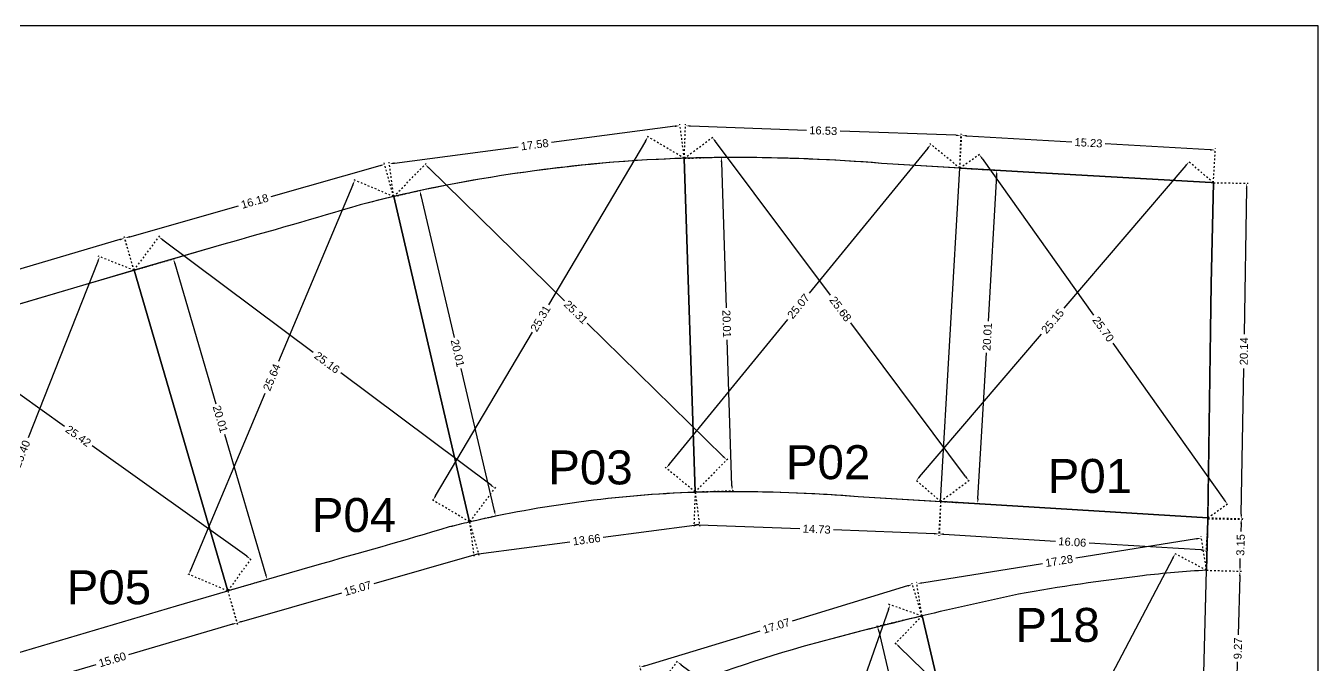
# Model space of a CAD drawing. Header units: millimetres. Extents: x 441061 to 442903, y 4515148 to 4515613.
# Drawn here: x 441475.3 to 441552.8, y 4515574.6 to 4515612.9 of the extents above; entities that cross this region are included whole.
import ezdxf
from ezdxf.enums import TextEntityAlignment as Align

# ---------------------------------------------------------------- set-up
doc = ezdxf.new("R2010")
doc.units = ezdxf.units.MM
doc.linetypes.add('PUNTOS2', pattern=[0.125, 0, -0.125])
doc.layers.add('01_cartela', color=6, linetype='Continuous', plot=False)
for name, color, linetype in [('01_cotas', 254, 'Continuous'), ('01_parcela', 7, 'Continuous'), ('01_parcelas', 3, 'Continuous'), ('01_textos', 7, 'Continuous')]:
    doc.layers.add(name, color=color, linetype=linetype)
doc.styles.add('Estilo1', font='swissel.ttf')
doc.styles.add('NIEVES2', font='sanss___.ttf')
doc.styles.add('ROMANS', font='romans')
doc.dimstyles.new('DECIMAL-50', dxfattribs={"dimtxt": 0.08, "dimasz": 0.15, "dimexe": 0.09, "dimexo": 0, "dimgap": 0.09, "dimtad": 0, "dimzin": 0, "dimdsep": 46, "dimtxsty": 'ROMANS', "dimcen": 0.09, "dimclrt": 6, "dimadec": 0, "dimazin": 0, "dimtfac": 1.38, "dimtix": 1, "dimtofl": 0, "dimtmove": 2, "dimatfit": 3, "dimldrblk": 'OBLIQUE', "dimfxl": 1, "dimtolj": 1, "dimtzin": 0, "dimarcsym": 0})

# ---------------------------------------------------------------- blocks, each defined once
blk = doc.blocks.new('*D557')
at = {"layer": '01_cotas', "color": 0, "lineweight": -2, "transparency": 16777216}
for p, q in [((441480.936, 4515600.13), (441474.67, 4515598.282)), ((441466.484, 4515595.869), (441472.751, 4515597.716))]:
    blk.add_line(p, q, dxfattribs=at)
at = {"layer": '01_cotas', "color": 0, "linetype": 'PUNTOS2', "lineweight": -2, "transparency": 16777216}
for p, q in [((441481.791, 4515598.291), (441481.199, 4515600.301)), ((441466.763, 4515593.86), (441466.171, 4515595.87))]:
    blk.add_line(p, q, dxfattribs=at)
at = {"layer": '01_cotas', "color": 0, "transparency": 16777216}
for points in [[(441480.922, 4515600.178), (441480.95, 4515600.082), (441481.224, 4515600.215)], [(441466.47, 4515595.917), (441466.498, 4515595.821), (441466.196, 4515595.784)]]:
    blk.add_solid(points, dxfattribs=at)
at = {"layer": '01_cotas', "color": 7, "transparency": 16777216, "insert": (441473.71, 4515597.999), "char_height": 0.48, "attachment_point": 5, "rotation": 16.4274, "style": 'Estilo1'}
blk.add_mtext('\\A1;15.67', dxfattribs=at)
blk = doc.blocks.new('*D558')
at = {"layer": '01_cotas', "color": 0, "linetype": 'PUNTOS2', "lineweight": -2, "transparency": 16777216}
for p, q in [((441497.36, 4515602.711), (441496.788, 4515604.727)), ((441481.791, 4515598.291), (441481.219, 4515600.307))]:
    blk.add_line(p, q, dxfattribs=at)
at = {"layer": '01_cotas', "color": 0, "lineweight": -2, "transparency": 16777216}
for p, q in [((441496.524, 4515604.558), (441489.998, 4515602.706)), ((441481.532, 4515600.302), (441488.058, 4515602.155))]:
    blk.add_line(p, q, dxfattribs=at)
at = {"layer": '01_cotas', "color": 0, "transparency": 16777216}
for points in [[(441496.511, 4515604.607), (441496.538, 4515604.51), (441496.813, 4515604.64)], [(441481.518, 4515600.35), (441481.546, 4515600.254), (441481.243, 4515600.22)]]:
    blk.add_solid(points, dxfattribs=at)
at = {"layer": '01_cotas', "color": 7, "transparency": 16777216, "insert": (441489.028, 4515602.43), "char_height": 0.48, "attachment_point": 5, "rotation": 15.85001, "style": 'Estilo1'}
blk.add_mtext('\\A1;16.18', dxfattribs=at)
blk = doc.blocks.new('*D559')
at = {"layer": '01_cotas', "color": 0, "lineweight": -2, "transparency": 16777216}
for p, q in [((441514.234, 4515606.926), (441506.817, 4515605.953)), ((441497.4, 4515604.717), (441504.817, 4515605.69))]:
    blk.add_line(p, q, dxfattribs=at)
at = {"layer": '01_cotas', "color": 0, "linetype": 'PUNTOS2', "lineweight": -2, "transparency": 16777216}
for p, q in [((441514.789, 4515604.998), (441514.52, 4515607.054)), ((441497.36, 4515602.711), (441497.091, 4515604.768))]:
    blk.add_line(p, q, dxfattribs=at)
at = {"layer": '01_cotas', "color": 0, "transparency": 16777216}
for points in [[(441514.227, 4515606.975), (441514.24, 4515606.876), (441514.531, 4515606.965)], [(441497.393, 4515604.767), (441497.406, 4515604.668), (441497.102, 4515604.678)]]:
    blk.add_solid(points, dxfattribs=at)
at = {"layer": '01_cotas', "color": 7, "transparency": 16777216, "insert": (441505.817, 4515605.822), "char_height": 0.48, "attachment_point": 5, "rotation": 7.47298, "style": 'Estilo1'}
blk.add_mtext('\\A1;17.58', dxfattribs=at)
blk = doc.blocks.new('*D560')
at = {"layer": '01_cotas', "color": 0, "linetype": 'PUNTOS2', "lineweight": -2, "transparency": 16777216}
for p, q in [((441514.789, 4515604.998), (441514.861, 4515607.043)), ((441531.311, 4515604.418), (441531.383, 4515606.463))]:
    blk.add_line(p, q, dxfattribs=at)
at = {"layer": '01_cotas', "color": 0, "lineweight": -2, "transparency": 16777216}
for p, q in [((441515.158, 4515606.943), (441522.112, 4515606.699)), ((441531.08, 4515606.384), (441524.126, 4515606.628))]:
    blk.add_line(p, q, dxfattribs=at)
at = {"layer": '01_cotas', "color": 0, "transparency": 16777216}
for points in [[(441515.159, 4515606.993), (441515.156, 4515606.893), (441514.858, 4515606.953)], [(441531.081, 4515606.434), (441531.078, 4515606.334), (441531.379, 4515606.373)]]:
    blk.add_solid(points, dxfattribs=at)
at = {"layer": '01_cotas', "color": 7, "transparency": 16777216, "insert": (441523.119, 4515606.663), "char_height": 0.48, "attachment_point": 5, "rotation": 357.98984, "style": 'Estilo1'}
blk.add_mtext('\\A1;16.53', dxfattribs=at)
blk = doc.blocks.new('*D561')
at = {"layer": '01_cotas', "color": 0, "linetype": 'PUNTOS2', "lineweight": -2, "transparency": 16777216}
for p, q in [((441531.311, 4515604.418), (441531.428, 4515606.461)), ((441546.515, 4515603.545), (441546.633, 4515605.587))]:
    blk.add_line(p, q, dxfattribs=at)
at = {"layer": '01_cotas', "color": 0, "lineweight": -2, "transparency": 16777216}
for p, q in [((441531.722, 4515606.354), (441538.019, 4515605.992)), ((441546.328, 4515605.515), (441540.031, 4515605.876))]:
    blk.add_line(p, q, dxfattribs=at)
at = {"layer": '01_cotas', "color": 0, "transparency": 16777216}
for points in [[(441531.725, 4515606.403), (441531.72, 4515606.304), (441531.423, 4515606.371)], [(441546.331, 4515605.565), (441546.325, 4515605.465), (441546.628, 4515605.498)]]:
    blk.add_solid(points, dxfattribs=at)
at = {"layer": '01_cotas', "color": 7, "transparency": 16777216, "insert": (441539.025, 4515605.934), "char_height": 0.48, "attachment_point": 5, "rotation": 356.71335, "style": 'Estilo1'}
blk.add_mtext('\\A1;15.23', dxfattribs=at)
blk = doc.blocks.new('*D581')
at = {"layer": '01_cotas', "color": 0, "linetype": 'PUNTOS2', "lineweight": -2, "transparency": 16777216}
for p, q in [((441546.515, 4515603.545), (441548.604, 4515603.51)), ((441546.187, 4515583.404), (441548.275, 4515583.37))]:
    blk.add_line(p, q, dxfattribs=at)
at = {"layer": '01_cotas', "color": 0, "lineweight": -2, "transparency": 16777216}
for p, q in [((441548.509, 4515603.212), (441548.366, 4515594.47)), ((441548.19, 4515583.672), (441548.333, 4515592.414))]:
    blk.add_line(p, q, dxfattribs=at)
at = {"layer": '01_cotas', "color": 0, "transparency": 16777216}
for points in [[(441548.459, 4515603.213), (441548.559, 4515603.211), (441548.514, 4515603.512)], [(441548.14, 4515583.673), (441548.24, 4515583.671), (441548.185, 4515583.372)]]:
    blk.add_solid(points, dxfattribs=at)
at = {"layer": '01_cotas', "color": 7, "transparency": 16777216, "insert": (441548.349, 4515593.442), "char_height": 0.48, "attachment_point": 5, "rotation": 89.06643, "style": 'Estilo1'}
blk.add_mtext('\\A1;20.14', dxfattribs=at)
blk = doc.blocks.new('*D582')
at = {"layer": '01_cotas', "color": 0, "linetype": 'PUNTOS2', "lineweight": -2, "transparency": 16777216}
for p, q in [((441546.188, 4515583.461), (441548.279, 4515583.405)), ((441546.103, 4515580.313), (441548.195, 4515580.257))]:
    blk.add_line(p, q, dxfattribs=at)
at = {"layer": '01_cotas', "color": 0, "lineweight": -2, "transparency": 16777216}
for p, q in [((441548.181, 4515583.107), (441548.169, 4515582.643)), ((441548.113, 4515580.559), (441548.125, 4515581.023))]:
    blk.add_line(p, q, dxfattribs=at)
at = {"layer": '01_cotas', "color": 0, "transparency": 16777216}
for points in [[(441548.131, 4515583.109), (441548.231, 4515583.106), (441548.189, 4515583.407)], [(441548.063, 4515580.56), (441548.163, 4515580.558), (441548.105, 4515580.259)]]:
    blk.add_solid(points, dxfattribs=at)
at = {"layer": '01_cotas', "color": 7, "transparency": 16777216, "insert": (441548.147, 4515581.833), "char_height": 0.48, "attachment_point": 5, "rotation": 88.46273, "style": 'Estilo1'}
blk.add_mtext('\\A1;3.15', dxfattribs=at)
blk = doc.blocks.new('*D583')
at = {"layer": '01_cotas', "color": 0, "linetype": 'PUNTOS2', "lineweight": -2, "transparency": 16777216}
for p, q in [((441546.103, 4515580.313), (441548.195, 4515580.258)), ((441545.861, 4515571.049), (441547.953, 4515570.994))]:
    blk.add_line(p, q, dxfattribs=at)
at = {"layer": '01_cotas', "color": 0, "lineweight": -2, "transparency": 16777216}
for p, q in [((441548.097, 4515579.961), (441548.005, 4515576.434)), ((441547.871, 4515571.297), (441547.963, 4515574.823))]:
    blk.add_line(p, q, dxfattribs=at)
at = {"layer": '01_cotas', "color": 0, "transparency": 16777216}
for points in [[(441548.047, 4515579.962), (441548.147, 4515579.959), (441548.105, 4515580.261)], [(441547.821, 4515571.298), (441547.921, 4515571.295), (441547.863, 4515570.997)]]:
    blk.add_solid(points, dxfattribs=at)
at = {"layer": '01_cotas', "color": 7, "transparency": 16777216, "insert": (441547.984, 4515575.629), "char_height": 0.48, "attachment_point": 5, "rotation": 88.50278, "style": 'Estilo1'}
blk.add_mtext('\\A1;9.27', dxfattribs=at)
blk = doc.blocks.new('*D587')
at = {"layer": '01_cotas', "color": 0, "linetype": 'PUNTOS2', "lineweight": -2, "transparency": 16777216}
for p, q in [((441487.408, 4515579.082), (441487.999, 4515577.077)), ((441472.441, 4515574.669), (441473.032, 4515572.664))]:
    blk.add_line(p, q, dxfattribs=at)
at = {"layer": '01_cotas', "color": 0, "lineweight": -2, "transparency": 16777216}
for p, q in [((441487.686, 4515577.079), (441481.457, 4515575.242)), ((441473.295, 4515572.836), (441479.524, 4515574.672))]:
    blk.add_line(p, q, dxfattribs=at)
at = {"layer": '01_cotas', "color": 0, "transparency": 16777216}
for points in [[(441487.672, 4515577.127), (441487.7, 4515577.031), (441487.974, 4515577.164)], [(441473.28, 4515572.884), (441473.309, 4515572.788), (441473.007, 4515572.751)]]:
    blk.add_solid(points, dxfattribs=at)
at = {"layer": '01_cotas', "color": 7, "transparency": 16777216, "insert": (441480.49, 4515574.957), "char_height": 0.48, "attachment_point": 5, "rotation": 16.42754, "style": 'Estilo1'}
blk.add_mtext('\\A1;15.60', dxfattribs=at)
blk = doc.blocks.new('*D588')
at = {"layer": '01_cotas', "color": 0, "linetype": 'PUNTOS2', "lineweight": -2, "transparency": 16777216}
for p, q in [((441501.901, 4515583.22), (441502.474, 4515581.21)), ((441487.408, 4515579.082), (441487.982, 4515577.073))]:
    blk.add_line(p, q, dxfattribs=at)
at = {"layer": '01_cotas', "color": 0, "lineweight": -2, "transparency": 16777216}
for p, q in [((441502.161, 4515581.214), (441496.165, 4515579.503)), ((441488.246, 4515577.242), (441494.242, 4515578.953))]:
    blk.add_line(p, q, dxfattribs=at)
at = {"layer": '01_cotas', "color": 0, "transparency": 16777216}
for points in [[(441502.147, 4515581.263), (441502.175, 4515581.166), (441502.45, 4515581.297)], [(441488.232, 4515577.29), (441488.26, 4515577.194), (441487.957, 4515577.159)]]:
    blk.add_solid(points, dxfattribs=at)
at = {"layer": '01_cotas', "color": 7, "transparency": 16777216, "insert": (441495.203, 4515579.228), "char_height": 0.48, "attachment_point": 5, "rotation": 15.93437, "style": 'Estilo1'}
blk.add_mtext('\\A1;15.07', dxfattribs=at)
blk = doc.blocks.new('*D589')
at = {"layer": '01_cotas', "color": 0, "linetype": 'PUNTOS2', "lineweight": -2, "transparency": 16777216}
for p, q in [((441515.439, 4515585.003), (441515.71, 4515582.95)), ((441501.901, 4515583.22), (441502.171, 4515581.166))]:
    blk.add_line(p, q, dxfattribs=at)
at = {"layer": '01_cotas', "color": 0, "lineweight": -2, "transparency": 16777216}
for p, q in [((441515.4, 4515583), (441509.931, 4515582.279)), ((441502.457, 4515581.295), (441507.926, 4515582.015))]:
    blk.add_line(p, q, dxfattribs=at)
at = {"layer": '01_cotas', "color": 0, "transparency": 16777216}
for points in [[(441515.394, 4515583.049), (441515.407, 4515582.95), (441515.698, 4515583.039)], [(441502.45, 4515581.344), (441502.463, 4515581.245), (441502.159, 4515581.255)]]:
    blk.add_solid(points, dxfattribs=at)
at = {"layer": '01_cotas', "color": 7, "transparency": 16777216, "insert": (441508.929, 4515582.147), "char_height": 0.48, "attachment_point": 5, "rotation": 7.50449, "style": 'Estilo1'}
blk.add_mtext('\\A1;13.66', dxfattribs=at)
blk = doc.blocks.new('*D590')
at = {"layer": '01_cotas', "color": 0, "linetype": 'PUNTOS2', "lineweight": -2, "transparency": 16777216}
for p, q in [((441515.439, 4515585.003), (441515.361, 4515582.967)), ((441530.16, 4515584.437), (441530.082, 4515582.401))]:
    blk.add_line(p, q, dxfattribs=at)
at = {"layer": '01_cotas', "color": 0, "lineweight": -2, "transparency": 16777216}
for p, q in [((441515.664, 4515583.046), (441521.718, 4515582.813)), ((441529.785, 4515582.503), (441523.732, 4515582.735))]:
    blk.add_line(p, q, dxfattribs=at)
at = {"layer": '01_cotas', "color": 0, "transparency": 16777216}
for points in [[(441515.666, 4515583.096), (441515.662, 4515582.996), (441515.364, 4515583.057)], [(441529.787, 4515582.553), (441529.784, 4515582.453), (441530.085, 4515582.491)]]:
    blk.add_solid(points, dxfattribs=at)
at = {"layer": '01_cotas', "color": 7, "transparency": 16777216, "insert": (441522.725, 4515582.774), "char_height": 0.48, "attachment_point": 5, "rotation": 357.79768, "style": 'Estilo1'}
blk.add_mtext('\\A1;14.73', dxfattribs=at)
blk = doc.blocks.new('*D591')
at = {"layer": '01_cotas', "color": 0, "linetype": 'PUNTOS2', "lineweight": -2, "transparency": 16777216}
for p, q in [((441530.16, 4515584.437), (441530.036, 4515582.404)), ((441546.188, 4515583.461), (441546.064, 4515581.428))]:
    blk.add_line(p, q, dxfattribs=at)
at = {"layer": '01_cotas', "color": 0, "lineweight": -2, "transparency": 16777216}
for p, q in [((441530.341, 4515582.475), (441537.046, 4515582.067)), ((441545.77, 4515581.536), (441539.065, 4515581.944))]:
    blk.add_line(p, q, dxfattribs=at)
at = {"layer": '01_cotas', "color": 0, "transparency": 16777216}
for points in [[(441530.344, 4515582.525), (441530.338, 4515582.426), (441530.042, 4515582.494)], [(441545.773, 4515581.586), (441545.767, 4515581.486), (441546.07, 4515581.518)]]:
    blk.add_solid(points, dxfattribs=at)
at = {"layer": '01_cotas', "color": 7, "transparency": 16777216, "insert": (441538.056, 4515582.006), "char_height": 0.48, "attachment_point": 5, "rotation": 356.51532, "style": 'Estilo1'}
blk.add_mtext('\\A1;16.06', dxfattribs=at)
blk = doc.blocks.new('*D598')
at = {"layer": '01_cotas', "color": 0, "lineweight": -2, "transparency": 16777216}
for p, q in [((441528.182, 4515579.375), (441521.261, 4515577.271)), ((441512.426, 4515574.585), (441519.347, 4515576.689))]:
    blk.add_line(p, q, dxfattribs=at)
at = {"layer": '01_cotas', "color": 0, "linetype": 'PUNTOS2', "lineweight": -2, "transparency": 16777216}
for p, q in [((441529.044, 4515577.573), (441528.443, 4515579.549)), ((441512.714, 4515572.608), (441512.113, 4515574.584))]:
    blk.add_line(p, q, dxfattribs=at)
at = {"layer": '01_cotas', "color": 0, "transparency": 16777216}
for points in [[(441528.167, 4515579.423), (441528.197, 4515579.328), (441528.469, 4515579.463)], [(441512.412, 4515574.633), (441512.441, 4515574.537), (441512.139, 4515574.498)]]:
    blk.add_solid(points, dxfattribs=at)
at = {"layer": '01_cotas', "color": 7, "transparency": 16777216, "insert": (441520.304, 4515576.98), "char_height": 0.48, "attachment_point": 5, "rotation": 16.91239, "style": 'Estilo1'}
blk.add_mtext('\\A1;17.07', dxfattribs=at)
blk = doc.blocks.new('*D599')
at = {"layer": '01_cotas', "color": 0, "lineweight": -2, "transparency": 16777216}
for p, q in [((441545.499, 4515582.198), (441538.26, 4515581.035)), ((441529.03, 4515579.553), (441536.269, 4515580.715))]:
    blk.add_line(p, q, dxfattribs=at)
at = {"layer": '01_cotas', "color": 0, "linetype": 'PUNTOS2', "lineweight": -2, "transparency": 16777216}
for p, q in [((441546.106, 4515580.313), (441545.781, 4515582.334)), ((441529.044, 4515577.573), (441528.719, 4515579.594))]:
    blk.add_line(p, q, dxfattribs=at)
at = {"layer": '01_cotas', "color": 0, "transparency": 16777216}
for points in [[(441545.491, 4515582.247), (441545.507, 4515582.149), (441545.795, 4515582.245)], [(441529.022, 4515579.602), (441529.037, 4515579.503), (441528.733, 4515579.505)]]:
    blk.add_solid(points, dxfattribs=at)
at = {"layer": '01_cotas', "color": 7, "transparency": 16777216, "insert": (441537.264, 4515580.875), "char_height": 0.48, "attachment_point": 5, "rotation": 9.12421, "style": 'Estilo1'}
blk.add_mtext('\\A1;17.28', dxfattribs=at)
blk = doc.blocks.new('*D606')
at = {"layer": '01_cotas', "color": 0, "linetype": 'PUNTOS2', "lineweight": -2, "transparency": 16777216}
for p, q in [((441531.311, 4515604.418), (441533.62, 4515604.285)), ((441530.16, 4515584.437), (441532.469, 4515584.304))]:
    blk.add_line(p, q, dxfattribs=at)
at = {"layer": '01_cotas', "color": 0, "lineweight": -2, "transparency": 16777216}
for p, q in [((441533.513, 4515603.99), (441533.01, 4515595.254)), ((441532.397, 4515584.609), (441532.9, 4515593.345))]:
    blk.add_line(p, q, dxfattribs=at)
at = {"layer": '01_cotas', "color": 0, "transparency": 16777216}
for points in [[(441533.463, 4515603.993), (441533.563, 4515603.987), (441533.53, 4515604.29)], [(441532.347, 4515584.612), (441532.446, 4515584.606), (441532.379, 4515584.309)]]:
    blk.add_solid(points, dxfattribs=at)
at = {"layer": '01_cotas', "color": 7, "transparency": 16777216, "insert": (441532.955, 4515594.3), "char_height": 0.48, "attachment_point": 5, "rotation": 86.70418, "style": 'Estilo1'}
blk.add_mtext('\\A1;20.01', dxfattribs=at)
blk = doc.blocks.new('*D607')
at = {"layer": '01_cotas', "color": 0, "linetype": 'PUNTOS2', "lineweight": -2, "transparency": 16777216}
for p, q in [((441546.515, 4515603.545), (441544.986, 4515604.854)), ((441530.16, 4515584.437), (441528.631, 4515585.746))]:
    blk.add_line(p, q, dxfattribs=at)
at = {"layer": '01_cotas', "color": 0, "lineweight": -2, "transparency": 16777216}
for p, q in [((441544.859, 4515604.567), (441537.544, 4515596.021)), ((441528.894, 4515585.916), (441536.21, 4515594.462))]:
    blk.add_line(p, q, dxfattribs=at)
at = {"layer": '01_cotas', "color": 0, "transparency": 16777216}
for points in [[(441544.821, 4515604.6), (441544.897, 4515604.535), (441545.054, 4515604.795)], [(441528.856, 4515585.948), (441528.932, 4515585.883), (441528.699, 4515585.688)]]:
    blk.add_solid(points, dxfattribs=at)
at = {"layer": '01_cotas', "color": 7, "transparency": 16777216, "insert": (441536.877, 4515595.241), "char_height": 0.48, "attachment_point": 5, "rotation": 49.43777, "style": 'Estilo1'}
blk.add_mtext('\\A1;25.15', dxfattribs=at)
blk = doc.blocks.new('*D608')
at = {"layer": '01_cotas', "color": 0, "linetype": 'PUNTOS2', "lineweight": -2, "transparency": 16777216}
for p, q in [((441531.311, 4515604.418), (441532.545, 4515605.294)), ((441546.188, 4515583.461), (441547.422, 4515584.337))]:
    blk.add_line(p, q, dxfattribs=at)
at = {"layer": '01_cotas', "color": 0, "lineweight": -2, "transparency": 16777216}
for p, q in [((441532.645, 4515604.997), (441539.316, 4515595.6)), ((441547.175, 4515584.529), (441540.504, 4515593.927))]:
    blk.add_line(p, q, dxfattribs=at)
at = {"layer": '01_cotas', "color": 0, "transparency": 16777216}
for points in [[(441532.686, 4515605.026), (441532.604, 4515604.968), (441532.471, 4515605.241)], [(441547.216, 4515584.558), (441547.134, 4515584.501), (441547.348, 4515584.285)]]:
    blk.add_solid(points, dxfattribs=at)
at = {"layer": '01_cotas', "color": 7, "transparency": 16777216, "insert": (441539.91, 4515594.763), "char_height": 0.48, "attachment_point": 5, "rotation": 305.37122, "style": 'Estilo1'}
blk.add_mtext('\\A1;25.70', dxfattribs=at)
blk = doc.blocks.new('*D609')
at = {"layer": '01_cotas', "color": 0, "linetype": 'PUNTOS2', "lineweight": -2, "transparency": 16777216}
for p, q in [((441514.789, 4515605.006), (441517.097, 4515605.081)), ((441515.439, 4515585.012), (441517.747, 4515585.087))]:
    blk.add_line(p, q, dxfattribs=at)
at = {"layer": '01_cotas', "color": 0, "lineweight": -2, "transparency": 16777216}
for p, q in [((441517.017, 4515604.778), (441517.301, 4515596.036)), ((441517.647, 4515585.384), (441517.363, 4515594.126))]:
    blk.add_line(p, q, dxfattribs=at)
at = {"layer": '01_cotas', "color": 0, "transparency": 16777216}
for points in [[(441517.067, 4515604.78), (441516.967, 4515604.777), (441517.007, 4515605.078)], [(441517.697, 4515585.385), (441517.597, 4515585.382), (441517.657, 4515585.084)]]:
    blk.add_solid(points, dxfattribs=at)
at = {"layer": '01_cotas', "color": 7, "transparency": 16777216, "insert": (441517.332, 4515595.081), "char_height": 0.48, "attachment_point": 5, "rotation": 271.86146, "style": 'Estilo1'}
blk.add_mtext('\\A1;20.01', dxfattribs=at)
blk = doc.blocks.new('*D610')
at = {"layer": '01_cotas', "color": 0, "lineweight": -2, "transparency": 16777216}
for p, q in [((441529.383, 4515605.607), (441522.282, 4515596.924)), ((441513.891, 4515586.665), (441520.993, 4515595.348))]:
    blk.add_line(p, q, dxfattribs=at)
at = {"layer": '01_cotas', "color": 0, "linetype": 'PUNTOS2', "lineweight": -2, "transparency": 16777216}
for p, q in [((441531.311, 4515604.418), (441529.504, 4515605.896)), ((441515.439, 4515585.012), (441513.632, 4515586.49))]:
    blk.add_line(p, q, dxfattribs=at)
at = {"layer": '01_cotas', "color": 0, "transparency": 16777216}
for points in [[(441529.345, 4515605.638), (441529.422, 4515605.575), (441529.573, 4515605.839)], [(441513.853, 4515586.697), (441513.93, 4515586.633), (441513.701, 4515586.433)]]:
    blk.add_solid(points, dxfattribs=at)
at = {"layer": '01_cotas', "color": 7, "transparency": 16777216, "insert": (441521.637, 4515596.136), "char_height": 0.48, "attachment_point": 5, "rotation": 50.7205, "style": 'Estilo1'}
blk.add_mtext('\\A1;25.07', dxfattribs=at)
blk = doc.blocks.new('*D611')
at = {"layer": '01_cotas', "color": 0, "linetype": 'PUNTOS2', "lineweight": -2, "transparency": 16777216}
for p, q in [((441514.789, 4515605.006), (441516.539, 4515606.314)), ((441530.16, 4515584.437), (441531.91, 4515585.745))]:
    blk.add_line(p, q, dxfattribs=at)
at = {"layer": '01_cotas', "color": 0, "lineweight": -2, "transparency": 16777216}
for p, q in [((441516.646, 4515606.02), (441523.538, 4515596.797)), ((441531.658, 4515585.931), (441524.767, 4515595.153))]:
    blk.add_line(p, q, dxfattribs=at)
at = {"layer": '01_cotas', "color": 0, "transparency": 16777216}
for points in [[(441516.686, 4515606.049), (441516.606, 4515605.99), (441516.467, 4515606.26)], [(441531.698, 4515585.961), (441531.618, 4515585.901), (441531.838, 4515585.691)]]:
    blk.add_solid(points, dxfattribs=at)
at = {"layer": '01_cotas', "color": 7, "transparency": 16777216, "insert": (441524.152, 4515595.975), "char_height": 0.48, "attachment_point": 5, "rotation": 306.77054, "style": 'Estilo1'}
blk.add_mtext('\\A1;25.68', dxfattribs=at)
blk = doc.blocks.new('*D612')
at = {"layer": '01_cotas', "color": 0, "linetype": 'PUNTOS2', "lineweight": -2, "transparency": 16777216}
for p, q in [((441497.36, 4515602.711), (441499.013, 4515603.096)), ((441501.901, 4515583.22), (441503.553, 4515583.605))]:
    blk.add_line(p, q, dxfattribs=at)
at = {"layer": '01_cotas', "color": 0, "lineweight": -2, "transparency": 16777216}
for p, q in [((441498.994, 4515602.784), (441500.979, 4515594.261)), ((441503.398, 4515583.876), (441501.413, 4515592.399))]:
    blk.add_line(p, q, dxfattribs=at)
at = {"layer": '01_cotas', "color": 0, "transparency": 16777216}
for points in [[(441499.042, 4515602.795), (441498.945, 4515602.772), (441498.926, 4515603.076)], [(441503.446, 4515583.888), (441503.349, 4515583.865), (441503.466, 4515583.584)]]:
    blk.add_solid(points, dxfattribs=at)
at = {"layer": '01_cotas', "color": 7, "transparency": 16777216, "insert": (441501.196, 4515593.33), "char_height": 0.48, "attachment_point": 5, "rotation": 283.11205, "style": 'Estilo1'}
blk.add_mtext('\\A1;20.01', dxfattribs=at)
blk = doc.blocks.new('*D613')
at = {"layer": '01_cotas', "color": 0, "linetype": 'PUNTOS2', "lineweight": -2, "transparency": 16777216}
for p, q in [((441514.789, 4515605.006), (441512.53, 4515606.342)), ((441501.901, 4515583.22), (441499.642, 4515584.556))]:
    blk.add_line(p, q, dxfattribs=at)
at = {"layer": '01_cotas', "color": 0, "lineweight": -2, "transparency": 16777216}
for p, q in [((441512.455, 4515606.038), (441506.65, 4515596.226)), ((441499.872, 4515584.768), (441505.677, 4515594.581))]:
    blk.add_line(p, q, dxfattribs=at)
at = {"layer": '01_cotas', "color": 0, "transparency": 16777216}
for points in [[(441512.412, 4515606.064), (441512.498, 4515606.013), (441512.608, 4515606.296)], [(441499.829, 4515584.794), (441499.915, 4515584.743), (441499.719, 4515584.51)]]:
    blk.add_solid(points, dxfattribs=at)
at = {"layer": '01_cotas', "color": 7, "transparency": 16777216, "insert": (441506.164, 4515595.403), "char_height": 0.48, "attachment_point": 5, "rotation": 59.39246, "style": 'Estilo1'}
blk.add_mtext('\\A1;25.31', dxfattribs=at)
blk = doc.blocks.new('*D614')
at = {"layer": '01_cotas', "color": 0, "linetype": 'PUNTOS2', "lineweight": -2, "transparency": 16777216}
for p, q in [((441497.36, 4515602.711), (441499.312, 4515604.704)), ((441515.439, 4515585.003), (441517.391, 4515586.996))]:
    blk.add_line(p, q, dxfattribs=at)
at = {"layer": '01_cotas', "color": 0, "lineweight": -2, "transparency": 16777216}
for p, q in [((441499.463, 4515604.43), (441507.605, 4515596.454)), ((441517.113, 4515587.141), (441508.971, 4515595.116))]:
    blk.add_line(p, q, dxfattribs=at)
at = {"layer": '01_cotas', "color": 0, "transparency": 16777216}
for points in [[(441499.498, 4515604.465), (441499.428, 4515604.394), (441499.249, 4515604.639)], [(441517.148, 4515587.177), (441517.078, 4515587.105), (441517.328, 4515586.931)]]:
    blk.add_solid(points, dxfattribs=at)
at = {"layer": '01_cotas', "color": 7, "transparency": 16777216, "insert": (441508.288, 4515595.785), "char_height": 0.48, "attachment_point": 5, "rotation": 315.59299, "style": 'Estilo1'}
blk.add_mtext('\\A1;25.31', dxfattribs=at)
blk = doc.blocks.new('*D615')
at = {"layer": '01_cotas', "color": 0, "linetype": 'PUNTOS2', "lineweight": -2, "transparency": 16777216}
for p, q in [((441481.791, 4515598.291), (441484.241, 4515599.007)), ((441487.408, 4515579.082), (441489.858, 4515579.798))]:
    blk.add_line(p, q, dxfattribs=at)
at = {"layer": '01_cotas', "color": 0, "lineweight": -2, "transparency": 16777216}
for p, q in [((441484.239, 4515598.694), (441486.695, 4515590.295)), ((441489.688, 4515580.061), (441487.231, 4515588.46))]:
    blk.add_line(p, q, dxfattribs=at)
at = {"layer": '01_cotas', "color": 0, "transparency": 16777216}
for points in [[(441484.287, 4515598.708), (441484.191, 4515598.68), (441484.154, 4515598.982)], [(441489.736, 4515580.075), (441489.64, 4515580.047), (441489.772, 4515579.773)]]:
    blk.add_solid(points, dxfattribs=at)
at = {"layer": '01_cotas', "color": 7, "transparency": 16777216, "insert": (441486.963, 4515589.378), "char_height": 0.48, "attachment_point": 5, "rotation": 286.30065, "style": 'Estilo1'}
blk.add_mtext('\\A1;20.01', dxfattribs=at)
blk = doc.blocks.new('*D616')
at = {"layer": '01_cotas', "color": 0, "lineweight": -2, "transparency": 16777216}
for p, q in [((441494.91, 4515603.418), (441490.45, 4515592.827)), ((441485.191, 4515580.342), (441489.651, 4515590.932))]:
    blk.add_line(p, q, dxfattribs=at)
at = {"layer": '01_cotas', "color": 0, "linetype": 'PUNTOS2', "lineweight": -2, "transparency": 16777216}
for p, q in [((441497.36, 4515602.711), (441494.944, 4515603.729)), ((441487.408, 4515579.082), (441484.992, 4515580.1))]:
    blk.add_line(p, q, dxfattribs=at)
at = {"layer": '01_cotas', "color": 0, "transparency": 16777216}
for points in [[(441494.864, 4515603.437), (441494.956, 4515603.398), (441495.027, 4515603.694)], [(441485.145, 4515580.361), (441485.237, 4515580.322), (441485.075, 4515580.065)]]:
    blk.add_solid(points, dxfattribs=at)
at = {"layer": '01_cotas', "color": 7, "transparency": 16777216, "insert": (441490.051, 4515591.88), "char_height": 0.48, "attachment_point": 5, "rotation": 67.16042, "style": 'Estilo1'}
blk.add_mtext('\\A1;25.64', dxfattribs=at)
blk = doc.blocks.new('*D617')
at = {"layer": '01_cotas', "color": 0, "linetype": 'PUNTOS2', "lineweight": -2, "transparency": 16777216}
for p, q in [((441481.791, 4515598.291), (441483.341, 4515600.365)), ((441501.944, 4515583.23), (441503.494, 4515585.304))]:
    blk.add_line(p, q, dxfattribs=at)
at = {"layer": '01_cotas', "color": 0, "lineweight": -2, "transparency": 16777216}
for p, q in [((441483.527, 4515600.113), (441492.539, 4515593.378)), ((441503.2, 4515585.411), (441494.188, 4515592.146))]:
    blk.add_line(p, q, dxfattribs=at)
at = {"layer": '01_cotas', "color": 0, "transparency": 16777216}
for points in [[(441483.557, 4515600.153), (441483.497, 4515600.073), (441483.287, 4515600.293)], [(441503.23, 4515585.451), (441503.17, 4515585.371), (441503.44, 4515585.232)]]:
    blk.add_solid(points, dxfattribs=at)
at = {"layer": '01_cotas', "color": 7, "transparency": 16777216, "insert": (441493.364, 4515592.762), "char_height": 0.48, "attachment_point": 5, "rotation": 323.22809, "style": 'Estilo1'}
blk.add_mtext('\\A1;25.16', dxfattribs=at)
blk = doc.blocks.new('*D619')
at = {"layer": '01_cotas', "color": 0, "lineweight": -2, "transparency": 16777216}
for p, q in [((441479.621, 4515598.827), (441475.434, 4515588.249)), ((441470.492, 4515575.763), (441474.679, 4515586.341))]:
    blk.add_line(p, q, dxfattribs=at)
at = {"layer": '01_cotas', "color": 0, "linetype": 'PUNTOS2', "lineweight": -2, "transparency": 16777216}
for p, q in [((441481.791, 4515598.291), (441479.648, 4515599.139)), ((441472.441, 4515574.669), (441470.298, 4515575.517))]:
    blk.add_line(p, q, dxfattribs=at)
at = {"layer": '01_cotas', "color": 0, "transparency": 16777216}
for points in [[(441479.575, 4515598.846), (441479.668, 4515598.809), (441479.732, 4515599.106)], [(441470.446, 4515575.782), (441470.539, 4515575.745), (441470.382, 4515575.484)]]:
    blk.add_solid(points, dxfattribs=at)
at = {"layer": '01_cotas', "color": 7, "transparency": 16777216, "insert": (441475.057, 4515587.295), "char_height": 0.48, "attachment_point": 5, "rotation": 68.40557, "style": 'Estilo1'}
blk.add_mtext('\\A1;25.40', dxfattribs=at)
blk = doc.blocks.new('*D620')
at = {"layer": '01_cotas', "color": 0, "linetype": 'PUNTOS2', "lineweight": -2, "transparency": 16777216}
for p, q in [((441466.763, 4515593.86), (441468.157, 4515595.813)), ((441487.451, 4515579.095), (441488.845, 4515581.048))]:
    blk.add_line(p, q, dxfattribs=at)
at = {"layer": '01_cotas', "color": 0, "lineweight": -2, "transparency": 16777216}
for p, q in [((441468.349, 4515595.566), (441477.618, 4515588.95)), ((441488.549, 4515581.149), (441479.28, 4515587.764))]:
    blk.add_line(p, q, dxfattribs=at)
at = {"layer": '01_cotas', "color": 0, "transparency": 16777216}
for points in [[(441468.378, 4515595.606), (441468.32, 4515595.525), (441468.105, 4515595.74)], [(441488.578, 4515581.189), (441488.52, 4515581.108), (441488.793, 4515580.974)]]:
    blk.add_solid(points, dxfattribs=at)
at = {"layer": '01_cotas', "color": 7, "transparency": 16777216, "insert": (441478.449, 4515588.357), "char_height": 0.48, "attachment_point": 5, "rotation": 324.48352, "style": 'Estilo1'}
blk.add_mtext('\\A1;25.42', dxfattribs=at)
blk = doc.blocks.new('*D644')
at = {"layer": '01_cotas', "color": 0, "linetype": 'PUNTOS2', "lineweight": -2, "transparency": 16777216}
for p, q in [((441529.044, 4515577.573), (441526.292, 4515576.928)), ((441533.861, 4515557.021), (441531.109, 4515556.376))]:
    blk.add_line(p, q, dxfattribs=at)
at = {"layer": '01_cotas', "color": 0, "lineweight": -2, "transparency": 16777216}
for p, q in [((441526.448, 4515576.656), (441528.57, 4515567.603)), ((441531.129, 4515556.689), (441529.006, 4515565.742))]:
    blk.add_line(p, q, dxfattribs=at)
at = {"layer": '01_cotas', "color": 0, "transparency": 16777216}
for points in [[(441526.497, 4515576.668), (441526.399, 4515576.645), (441526.38, 4515576.948)], [(441531.177, 4515556.701), (441531.08, 4515556.678), (441531.197, 4515556.397)]]:
    blk.add_solid(points, dxfattribs=at)
at = {"layer": '01_cotas', "color": 7, "transparency": 16777216, "insert": (441528.788, 4515566.673), "char_height": 0.48, "attachment_point": 5, "rotation": 283.19217, "style": 'Estilo1'}
blk.add_mtext('\\A1;21.11', dxfattribs=at)
blk = doc.blocks.new('*D645')
at = {"layer": '01_cotas', "color": 0, "linetype": 'PUNTOS2', "lineweight": -2, "transparency": 16777216}
for p, q in [((441529.044, 4515577.573), (441527.395, 4515575.878)), ((441547.851, 4515559.277), (441546.202, 4515557.583))]:
    blk.add_line(p, q, dxfattribs=at)
at = {"layer": '01_cotas', "color": 0, "lineweight": -2, "transparency": 16777216}
for p, q in [((441527.673, 4515575.734), (441536.124, 4515567.512)), ((441546.05, 4515557.856), (441537.599, 4515566.078))]:
    blk.add_line(p, q, dxfattribs=at)
at = {"layer": '01_cotas', "color": 0, "transparency": 16777216}
for points in [[(441527.708, 4515575.769), (441527.638, 4515575.698), (441527.458, 4515575.943)], [(441546.085, 4515557.892), (441546.015, 4515557.82), (441546.265, 4515557.647)]]:
    blk.add_solid(points, dxfattribs=at)
at = {"layer": '01_cotas', "color": 7, "transparency": 16777216, "insert": (441536.862, 4515566.795), "char_height": 0.48, "attachment_point": 5, "rotation": 315.78978, "style": 'Estilo1'}
blk.add_mtext('\\A1;26.24', dxfattribs=at)
blk = doc.blocks.new('*D646')
at = {"layer": '01_cotas', "color": 0, "linetype": 'PUNTOS2', "lineweight": -2, "transparency": 16777216}
for p, q in [((441546.103, 4515580.313), (441544.142, 4515581.344)), ((441533.861, 4515557.021), (441531.899, 4515558.053))]:
    blk.add_line(p, q, dxfattribs=at)
at = {"layer": '01_cotas', "color": 0, "lineweight": -2, "transparency": 16777216}
for p, q in [((441544.082, 4515581.037), (441538.545, 4515570.503)), ((441532.118, 4515558.276), (441537.655, 4515568.81))]:
    blk.add_line(p, q, dxfattribs=at)
at = {"layer": '01_cotas', "color": 0, "transparency": 16777216}
for points in [[(441544.037, 4515581.06), (441544.126, 4515581.013), (441544.221, 4515581.302)], [(441532.074, 4515558.3), (441532.163, 4515558.253), (441531.979, 4515558.011)]]:
    blk.add_solid(points, dxfattribs=at)
at = {"layer": '01_cotas', "color": 7, "transparency": 16777216, "insert": (441538.1, 4515569.657), "char_height": 0.48, "attachment_point": 5, "rotation": 62.27261, "style": 'Estilo1'}
blk.add_mtext('\\A1;26.31', dxfattribs=at)
blk = doc.blocks.new('*D647')
at = {"layer": '01_cotas', "color": 0, "linetype": 'PUNTOS2', "lineweight": -2, "transparency": 16777216}
for p, q in [((441512.724, 4515572.612), (441514.416, 4515574.905)), ((441533.861, 4515557.021), (441535.552, 4515559.315))]:
    blk.add_line(p, q, dxfattribs=at)
at = {"layer": '01_cotas', "color": 0, "lineweight": -2, "transparency": 16777216}
for p, q in [((441514.604, 4515574.654), (441524.103, 4515567.648)), ((441535.258, 4515559.42), (441525.759, 4515566.426))]:
    blk.add_line(p, q, dxfattribs=at)
at = {"layer": '01_cotas', "color": 0, "transparency": 16777216}
for points in [[(441514.634, 4515574.695), (441514.574, 4515574.614), (441514.363, 4515574.833)], [(441535.287, 4515559.461), (441535.228, 4515559.38), (441535.499, 4515559.242)]]:
    blk.add_solid(points, dxfattribs=at)
at = {"layer": '01_cotas', "color": 7, "transparency": 16777216, "insert": (441524.931, 4515567.037), "char_height": 0.48, "attachment_point": 5, "rotation": 323.58766, "style": 'Estilo1'}
blk.add_mtext('\\A1;26.26', dxfattribs=at)
blk = doc.blocks.new('*D648')
at = {"layer": '01_cotas', "color": 0, "linetype": 'PUNTOS2', "lineweight": -2, "transparency": 16777216}
for p, q in [((441529.044, 4515577.573), (441527.041, 4515578.278)), ((441520.374, 4515552.938), (441518.371, 4515553.643))]:
    blk.add_line(p, q, dxfattribs=at)
at = {"layer": '01_cotas', "color": 0, "lineweight": -2, "transparency": 16777216}
for p, q in [((441527.027, 4515577.965), (441523.13, 4515566.893)), ((441518.556, 4515553.896), (441522.452, 4515564.967))]:
    blk.add_line(p, q, dxfattribs=at)
at = {"layer": '01_cotas', "color": 0, "transparency": 16777216}
for points in [[(441526.979, 4515577.981), (441527.074, 4515577.948), (441527.126, 4515578.248)], [(441518.509, 4515553.913), (441518.603, 4515553.879), (441518.456, 4515553.613)]]:
    blk.add_solid(points, dxfattribs=at)
at = {"layer": '01_cotas', "color": 7, "transparency": 16777216, "insert": (441522.791, 4515565.93), "char_height": 0.48, "attachment_point": 5, "rotation": 70.61073, "style": 'Estilo1'}
blk.add_mtext('\\A1;26.12', dxfattribs=at)

msp = doc.modelspace()

# ---------------------------------------------------------------- linework, layer by layer
at = {"layer": '01_cartela', "color": 3, "elevation": 0}
msp.add_lwpolyline([(441409.82, 4515612.944), (441409.82, 4515512.447), (441552.797, 4515512.447), (441552.797, 4515612.944)], close=True, dxfattribs=at)
at = {"layer": '01_parcela', "linetype": 'Continuous'}
msp.add_lwpolyline([(441545.861, 4515571.049), (441546.187, 4515583.404), (441546.388, 4515597.481), (441546.515, 4515603.545), (441546.389, 4515603.56), (441535.451, 4515604.166), (441526.616, 4515604.704, 0.022373), (441516.641, 4515605.046, 0.031319), (441505.813, 4515604.252, 0.030707), (441495.344, 4515602.215, -0.006248), (441487.175, 4515599.866), (441478.691, 4515597.385), (441466.334, 4515593.734)], format="xyb", dxfattribs=at)
at = {"layer": '01_parcelas'}
for points in [[(441497.36, 4515602.711), (441501.901, 4515583.22, -0.000666), (441501.944, 4515583.23, -0.024811), (441508.473, 4515584.415, -0.026214), (441515.439, 4515585.003), (441515.439, 4515585.012), (441514.789, 4515604.998), (441514.789, 4515605.006, 0.025975), (441505.813, 4515604.252, 0.024523), (441497.43, 4515602.728, 0.000289)], [(441514.789, 4515605.006), (441514.789, 4515604.998), (441515.439, 4515585.012), (441515.439, 4515585.003, -0.000248), (441515.505, 4515585.005, -0.005162), (441516.882, 4515585.033, -0.002528), (441517.808, 4515585.038, -0.020228), (441525.208, 4515584.739), (441530.16, 4515584.437), (441531.311, 4515604.418), (441526.616, 4515604.704, 0.019755), (441517.809, 4515605.052, 0.002617), (441516.641, 4515605.046, 0.00534)], [(441481.791, 4515598.291), (441487.408, 4515579.082), (441487.451, 4515579.095), (441492.631, 4515580.609, 0.005837), (441500.712, 4515582.93, -0.004585), (441501.901, 4515583.22), (441497.36, 4515602.711, 0.005976), (441495.344, 4515602.215, -0.006248), (441487.175, 4515599.866)], [(441529.044, 4515577.573), (441533.861, 4515557.021, -0.006199), (441538.876, 4515558.159, -0.013983), (441544.751, 4515559.024, -0.020078), (441547.755, 4515559.259), (441547.851, 4515559.277), (441547.066, 4515562.12), (441546.444, 4515566.154), (441545.861, 4515571.049), (441546.106, 4515580.313), (441546.103, 4515580.313, 0.016442), (441542.262, 4515579.984, 0.014753), (441534.833, 4515578.879, 0.006473), (441529.061, 4515577.577, 0.00002)], [(441512.714, 4515572.608), (441520.374, 4515552.938, -0.021223), (441527.603, 4515555.418, -0.007787), (441533.861, 4515557.021), (441529.044, 4515577.573, 0.008145), (441521.833, 4515575.723, 0.021652), (441512.724, 4515572.612, 0.000025)]]:
    msp.add_lwpolyline(points, format="xyb", close=True, dxfattribs=at)
for points in [[(441530.16, 4515584.437), (441531.311, 4515604.418), (441531.385, 4515604.413), (441535.451, 4515604.166), (441546.389, 4515603.56), (441546.515, 4515603.545), (441546.388, 4515597.481), (441546.188, 4515583.461), (441530.235, 4515584.433)], [(441466.763, 4515593.86), (441472.434, 4515574.667), (441472.441, 4515574.669), (441484.335, 4515578.183), (441487.408, 4515579.082), (441481.791, 4515598.291), (441478.691, 4515597.385), (441466.829, 4515593.88)]]:
    msp.add_lwpolyline(points, close=True, dxfattribs=at)
msp.add_lwpolyline([(441472.441, 4515574.669), (441484.335, 4515578.183), (441487.408, 4515579.082), (441487.451, 4515579.095), (441492.631, 4515580.609, 0.005837), (441500.712, 4515582.93, -0.002261), (441501.299, 4515583.076, -0.002318), (441501.901, 4515583.22, -0.000233), (441501.916, 4515583.223, -0.000109), (441501.944, 4515583.23, -0.024811), (441508.473, 4515584.415, -0.026463), (441515.505, 4515585.005, -0.005162), (441516.882, 4515585.033, -0.022757), (441525.208, 4515584.739), (441530.235, 4515584.433), (441546.188, 4515583.461), (441546.187, 4515583.404), (441546.106, 4515580.313), (441546.103, 4515580.313, 0.016442), (441542.262, 4515579.984, 0.014753), (441534.833, 4515578.879, 0.006473), (441529.061, 4515577.577, 0.008165), (441521.833, 4515575.723, 0.021652), (441512.724, 4515572.612, 0.020321)], format="xyb", dxfattribs=at)

# ---------------------------------------------------------------- texts
at = {"layer": '01_textos', "color": 7, "style": 'NIEVES2'}
for s, p in [('P02', (441523.413, 4515585.773, 0)), ('P03', (441509.162, 4515585.46, 0)), ('P01', (441539.111, 4515584.949, 0)), ('P04', (441494.98, 4515582.607, 0)), ('P05', (441480.285, 4515578.276, 0))]:
    msp.add_text(s, height=2.0367, dxfattribs=at).set_placement(p, align=Align.CENTER)
at = {"layer": '01_textos', "color": 10, "style": 'NIEVES2'}
msp.add_text('P18', height=2.0367, dxfattribs=at).set_placement((441537.171, 4515576.02, 0), align=Align.CENTER)

# ---------------------------------------------------------------- dimensions: what is measured, and where the dimension line sits
at = {"layer": '01_cotas', "color": 251}
for p1, p2, distance, picture, middle in [((441497.36, 4515602.711), (441514.789, 4515604.998), 1.984, '*D559', (441505.817, 4515605.822)), ((441514.789, 4515604.998), (441531.311, 4515604.418), 1.957, '*D560', (441523.119, 4515606.663)), ((441514.789, 4515605.006), (441501.901, 4515583.22), -2.534, '*D613', (441506.164, 4515595.403)), ((441514.789, 4515605.006), (441530.16, 4515584.437), 2.094, '*D611', (441524.152, 4515595.975)), ((441531.311, 4515604.418), (441546.515, 4515603.545), 1.956, '*D561', (441539.025, 4515605.934)), ((441515.439, 4515585.012), (441531.311, 4515604.418), 2.245, '*D610', (441521.637, 4515596.136)), ((441481.791, 4515598.291), (441497.36, 4515602.711), 2.005, '*D558', (441489.028, 4515602.43)), ((441497.36, 4515602.711), (441515.439, 4515585.003), 2.699, '*D614', (441508.288, 4515595.785)), ((441530.16, 4515584.437), (441546.515, 4515603.545), 1.923, '*D607', (441536.877, 4515595.241)), ((441531.311, 4515604.418), (441546.188, 4515583.461), 1.423, '*D608', (441539.91, 4515594.763)), ((441530.16, 4515584.437), (441531.311, 4515604.418), -2.223, '*D606', (441532.955, 4515594.3)), ((441487.408, 4515579.082), (441497.36, 4515602.711), 2.532, '*D616', (441490.051, 4515591.88)), ((441497.36, 4515602.711), (441501.901, 4515583.22), 1.607, '*D612', (441501.196, 4515593.33)), ((441546.515, 4515603.545), (441546.187, 4515583.404), 1.998, '*D581', (441548.349, 4515593.442)), ((441466.763, 4515593.86), (441481.791, 4515598.291), 2.005, '*D557', (441473.71, 4515597.999)), ((441481.791, 4515598.291), (441501.944, 4515583.23), 2.499, '*D617', (441493.364, 4515592.762)), ((441472.4412, 4515574.6692), (441481.7911, 4515598.291), 2.2149, '*D619', (441475.0567, 4515587.2952)), ((441481.791, 4515598.291), (441487.408, 4515579.082), 2.462, '*D615', (441486.963, 4515589.378)), ((441466.763, 4515593.86), (441487.451, 4515579.095), 2.31, '*D620', (441478.449, 4515588.357)), ((441501.9006, 4515583.2197), (441515.4391, 4515585.0031), -1.9813, '*D589', (441508.9286, 4515582.1471)), ((441515.439, 4515585.003), (441530.16, 4515584.437), -1.947, '*D590', (441522.725, 4515582.774)), ((441530.16, 4515584.437), (441546.188, 4515583.461), -1.947, '*D591', (441538.056, 4515582.006)), ((441487.408, 4515579.082), (441501.901, 4515583.22), -2, '*D588', (441495.203, 4515579.228)), ((441546.188, 4515583.461), (441546.103, 4515580.313), 2.002, '*D582', (441548.147, 4515581.833)), ((441529.044, 4515577.573), (441546.106, 4515580.313), 1.957, '*D599', (441537.264, 4515580.875)), ((441533.861, 4515557.021), (441546.103, 4515580.313), 2.126, '*D646', (441538.1, 4515569.657)), ((441545.861, 4515571.049), (441546.103, 4515580.313), -2.002, '*D583', (441547.984, 4515575.629)), ((441472.441, 4515574.669), (441487.408, 4515579.082), -2, '*D587', (441480.49, 4515574.957)), ((441512.714, 4515572.608), (441529.044, 4515577.573), 1.975, '*D598', (441520.304, 4515576.98)), ((441529.044, 4515577.573), (441520.374, 4515552.938), -2.033, '*D648', (441522.791, 4515565.93)), ((441529.044, 4515577.573), (441533.861, 4515557.021), -2.736, '*D644', (441528.788, 4515566.673)), ((441529.044, 4515577.573), (441547.851, 4515559.277), -2.274, '*D645', (441536.862, 4515566.795)), ((441512.7245, 4515572.6117), (441533.861, 4515557.0215), 2.7596, '*D647', (441524.9308, 4515567.0374))]:
    dim = msp.add_aligned_dim(p1=p1, p2=p2, distance=distance, dimstyle='DECIMAL-50', override={"dimtxt": 0.48, "dimasz": 0.3, "dimtxsty": 'Estilo1', "dimsah": 1, "dimclrt": 7, "dimfxl": 0.09, "dimarcsym": 2}, dxfattribs=at)
    dim.commit()
    dim.dimension.update_dxf_attribs({"geometry": picture, "text_midpoint": middle})
dim = msp.add_aligned_dim(p1=(441514.789, 4515605.006), p2=(441515.439, 4515585.012), distance=2.219, text='20.01', dimstyle='DECIMAL-50', override={"dimtxt": 0.48, "dimasz": 0.3, "dimtxsty": 'Estilo1', "dimsah": 1, "dimclrt": 7, "dimfxl": 0.09, "dimarcsym": 2}, dxfattribs=at)
dim.commit()
dim.dimension.update_dxf_attribs({"geometry": '*D609', "text_midpoint": (441517.332, 4515595.081)})

doc.saveas('drawing.dxf')
